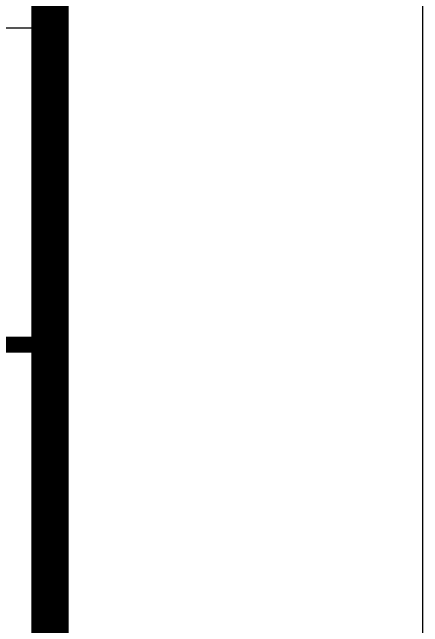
# Model space of a CAD drawing. Extents: x 32177600 to 32582346, y -189249 to 154687.
# Drawn here: x 32323998 to 32326200, y 90719 to 94015 of the extents above; entities that cross this region are included whole.
import ezdxf

# ---------------------------------------------------------------- set-up
doc = ezdxf.new("R2010")
doc.units = 0
doc.header["$LTSCALE"] = 1000
doc.header["$MEASUREMENT"] = 0
doc.layers.get('0').update_dxf_attribs({"linetype": 'CONTINUOUS'})
doc.layers.add('PUB_TITLE', color=4, linetype='CONTINUOUS')

# ---------------------------------------------------------------- blocks, each defined once
blk = doc.blocks.new('tk')
at = {"layer": 'PUB_TITLE'}
for p, q in [((31008732.1, -82066.2), (31014342.1, -82066.2)), ((31008732.1, -82916.2), (31014342.1, -82916.2))]:
    blk.add_line(p, q, dxfattribs=at)
at = {"layer": 'PUB_TITLE', "lineweight": 40, "const_width": 42.5}
blk.add_lwpolyline([(31008732.1, -82916.2), (31014342.1, -82916.2)], dxfattribs=at)

msp = doc.modelspace()

# ---------------------------------------------------------------- linework, layer by layer
at = {"layer": 'PUB_TITLE', "elevation": 0}
msp.add_lwpolyline([(32177600.3, 70687.4), (32326200.3, 70687.4), (32326200.3, 154687.4), (32177600.3, 154687.4)], close=True, dxfattribs=at)
at = {"layer": 'PUB_TITLE', "const_width": 200, "elevation": 0}
msp.add_lwpolyline([(32182600.3, 72687.4), (32324200.3, 72687.4), (32324200.3, 152687.4), (32182600.3, 152687.4)], close=True, dxfattribs=at)

# ---------------------------------------------------------------- block references
at = {"xscale": 2, "yscale": 2, "zscale": 2}
msp.add_blockref('tk', (-29704483.9, 258064.2, 0), dxfattribs=at)
msp.add_blockref('tk', (-29704483.9, 258064.2, 0), dxfattribs=at)

doc.saveas('drawing.dxf')
